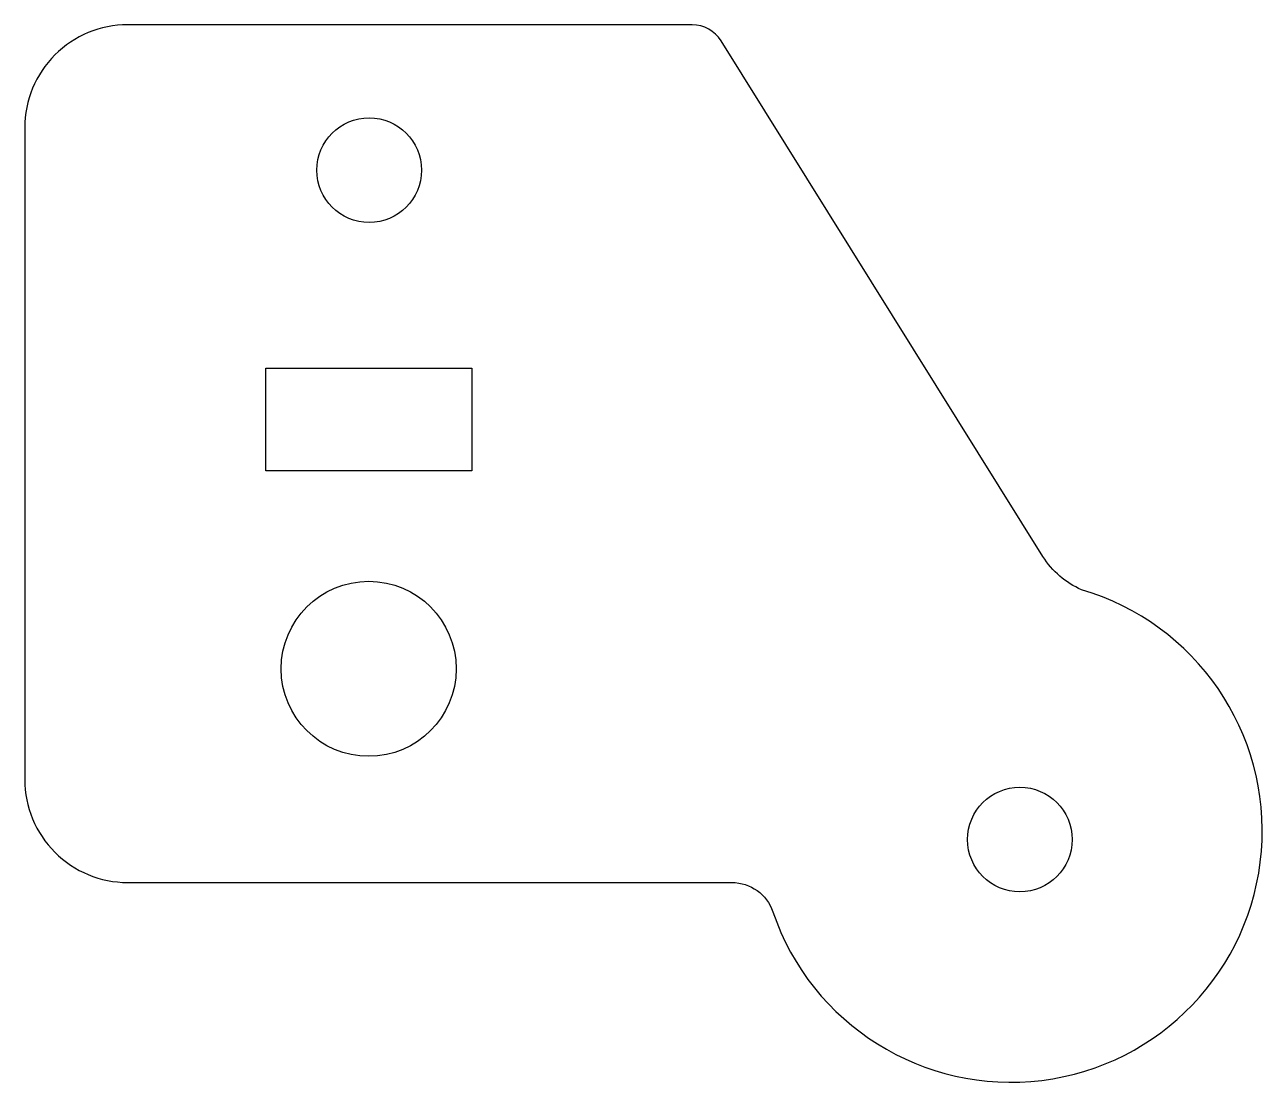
# Model space of a CAD drawing. Header units: millimetres. Extents: x -78 to -41.9, y -13.8 to 17.
import ezdxf

# ---------------------------------------------------------------- set-up
doc = ezdxf.new("R2010")
doc.units = ezdxf.units.MM
doc.layers.get('0').update_dxf_attribs({"linetype": 'CONTINUOUS'})

msp = doc.modelspace()

# ---------------------------------------------------------------- linework, layer by layer
msp.add_lwpolyline([(-75, 17.008, 0.414214), (-78, 14.008), (-78, -4.992, 0.414214), (-75, -7.992), (-59, -7.992), (-57.395, -7.992, -0.321138), (-56.198, -8.849, 1.645935), (-47.202, 0.539, -0.152142), (-48.329, 1.51), (-57.706, 16.538, 0.25879), (-58.555, 17.008)], format="xyb", close=True)
msp.add_lwpolyline([(-70.97, 7.003), (-64.97, 7.003), (-64.97, 4.003), (-70.97, 4.003)], close=True)
for centre, radius in [((-67.962, 12.77), 1.525), ((-67.977, -1.764), 2.55), ((-49, -6.742), 1.525)]:
    msp.add_circle(centre, radius)

doc.saveas('drawing.dxf')
